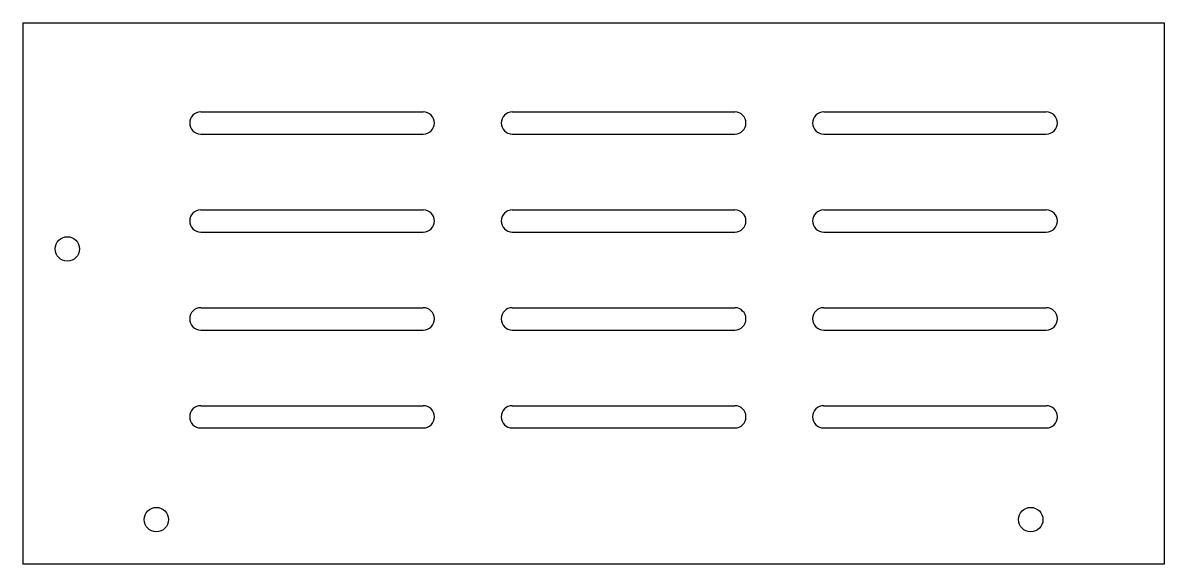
# Model space of a CAD drawing. Extents: x -223 to 33, y -145 to -23.
import ezdxf

# ---------------------------------------------------------------- set-up
doc = ezdxf.new("R2010")
doc.units = 0
doc.layers.add('VISIBLE', color=7, linetype='CONTINUOUS')

msp = doc.modelspace()

# ---------------------------------------------------------------- linework, layer by layer
at = {"layer": 'VISIBLE'}
for p, q in [((-223.34, -23), (-223.34, -144.6)), ((-223.34, -23), (33.16, -23)), ((33.16, -23), (33.16, -144.6)), ((-183.34, -43), (-133.34, -43)), ((-113.34, -43), (-63.34, -43)), ((-43.34, -43), (6.66, -43)), ((-183.34, -48), (-133.34, -48)), ((-113.34, -48), (-63.34, -48)), ((-43.34, -48), (6.66, -48)), ((-183.34, -65), (-133.34, -65)), ((-113.34, -65), (-63.34, -65)), ((-43.34, -65), (6.66, -65)), ((-183.34, -70), (-133.34, -70)), ((-113.34, -70), (-63.34, -70)), ((-43.34, -70), (6.66, -70)), ((-183.34, -87), (-133.34, -87)), ((-113.34, -87), (-63.34, -87)), ((-43.34, -87), (6.66, -87)), ((-183.34, -92), (-133.34, -92)), ((-113.34, -92), (-63.34, -92)), ((-43.34, -92), (6.66, -92)), ((-183.34, -109), (-133.34, -109)), ((-113.34, -109), (-63.34, -109)), ((-43.34, -109), (6.66, -109)), ((-183.34, -114), (-133.34, -114)), ((-113.34, -114), (-63.34, -114)), ((-43.34, -114), (6.66, -114)), ((33.16, -144.6), (-223.34, -144.6))]:
    msp.add_line(p, q, dxfattribs=at)
for centre in [(-213.34, -73.8), (-193.34, -134.6), (3.16, -134.6)]:
    msp.add_circle(centre, 2.75, dxfattribs=at)
for centre, start, end in [((-183.34, -45.5), 90, 270), ((-133.34, -45.5), 270, 90), ((-113.34, -45.5), 90, 270), ((-63.34, -45.5), 270, 90), ((-43.34, -45.5), 90, 270), ((6.66, -45.5), 270, 90), ((-183.34, -67.5), 90, 270), ((-133.34, -67.5), 270, 90), ((-113.34, -67.5), 90, 270), ((-63.34, -67.5), 270, 90), ((-43.34, -67.5), 90, 270), ((6.66, -67.5), 270, 90), ((-183.34, -89.5), 90, 270), ((-133.34, -89.5), 270, 90), ((-113.34, -89.5), 90, 270), ((-63.34, -89.5), 270, 90), ((-43.34, -89.5), 90, 270), ((6.66, -89.5), 270, 90), ((-183.34, -111.5), 90, 270), ((-133.34, -111.5), 270, 90), ((-113.34, -111.5), 90, 270), ((-63.34, -111.5), 270, 90), ((-43.34, -111.5), 90, 270), ((6.66, -111.5), 270, 90)]:
    msp.add_arc(centre, 2.5, start, end, dxfattribs=at)

doc.saveas('drawing.dxf')
